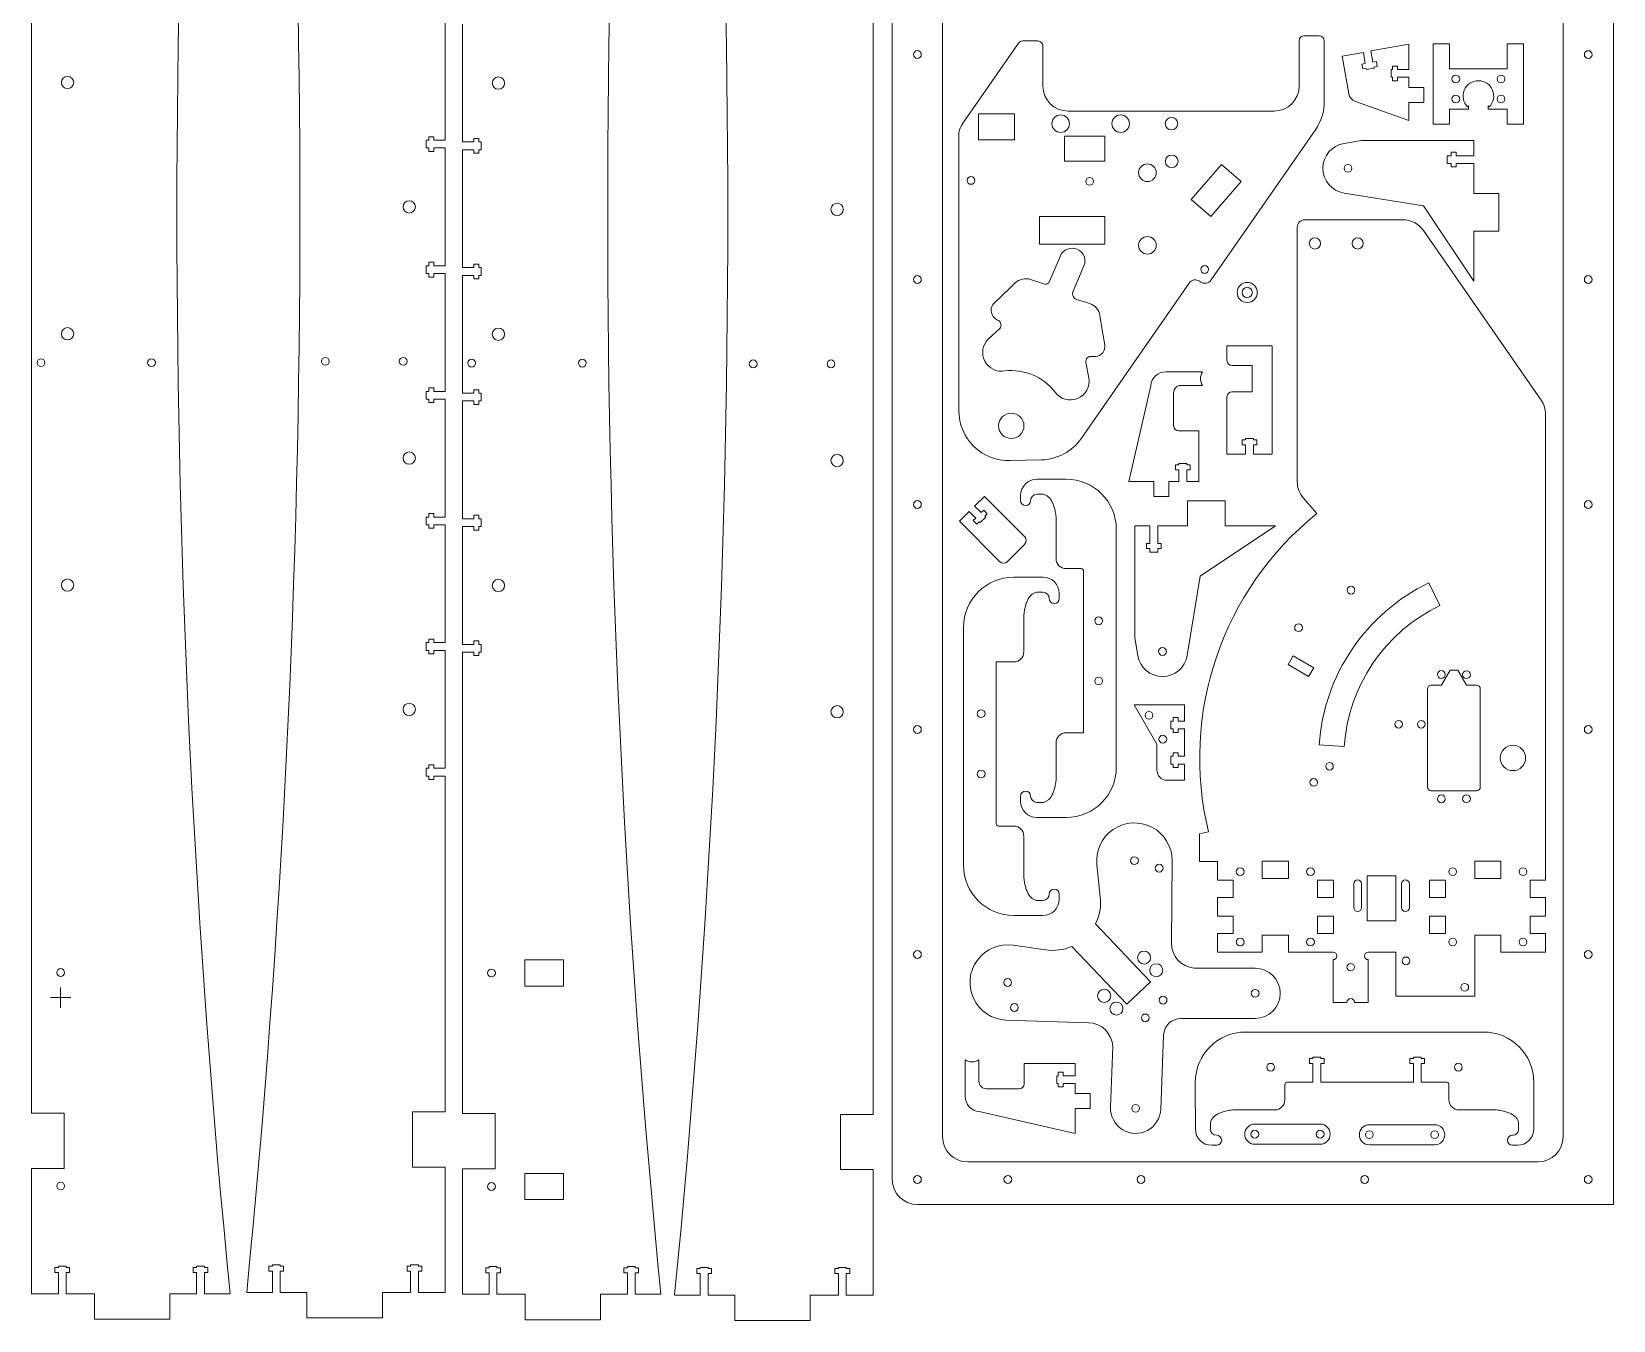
# Model space of a CAD drawing. Header units: millimetres. Extents: x 12 to 1019, y 81 to 995.
# Drawn here: x 12 to 641, y 107 to 620 of the extents above; entities that cross this region are included whole.
import ezdxf

# ---------------------------------------------------------------- set-up
doc = ezdxf.new("R2010")
doc.units = ezdxf.units.MM

# ---------------------------------------------------------------- blocks, each defined once
blk = doc.blocks.new('SW_CENTERMARKSYMBOL_0')
at = {"color": 0, "linetype": 'Continuous', "lineweight": 0}
for p, q in [((-2.5, 0), (-4.05, 0)), ((0, 0), (-2.5, 0)), ((0, 2.5), (0, 4.05)), ((0, 0), (0, 2.5)), ((0, 0), (0, -2.5)), ((0, 0), (2.5, 0)), ((2.5, 0), (4.05, 0)), ((0, -2.5), (0, -4.05))]:
    blk.add_line(p, q, dxfattribs=at)

msp = doc.modelspace()

# ---------------------------------------------------------------- linework, layer by layer
at = {"color": 7, "linetype": 'Continuous', "lineweight": 15}
for p, q in [((346.63, 189.37), (346.63, 977.27)), ((641.3, 153.45), (641.3, 979.45)), ((354.3, 969.45), (354.3, 163.45)), ((374.3, 952.45), (374.3, 180.45)), ((621.3, 180.45), (621.3, 952.45)), ((11.74, 189.83), (11.74, 943.73)), ((176.33, 577.15), (176.33, 624.05)), ((183.2, 576.44), (183.2, 623.34)), ((524.25, 618.73), (518.25, 618.73)), ((404.59, 615.78), (382.17, 583.47)), ((412.25, 616.64), (406.23, 616.64)), ((414.25, 598.73), (414.25, 614.64)), ((516.25, 616.73), (516.25, 598.73)), ((526.25, 592.72), (526.25, 616.73)), ((541.79, 612.09), (533.37, 610.6)), ((542.56, 607.7), (541.79, 612.09)), ((559.87, 615.32), (544.83, 612.67)), ((544.83, 612.67), (545.62, 608.24)), ((559.87, 605.26), (559.87, 615.32)), ((569.58, 583.52), (569.58, 615.52)), ((569.58, 615.52), (576.13, 615.52)), ((576.13, 615.52), (576.13, 605.52)), ((599.03, 615.52), (599.03, 605.52)), ((599.03, 615.52), (605.58, 615.52)), ((605.58, 615.52), (605.58, 583.52)), ((533.37, 610.6), (536.01, 595.64)), ((541.21, 607.46), (542.56, 607.7)), ((541.56, 605.49), (541.21, 607.46)), ((542.91, 605.73), (541.56, 605.49)), ((543, 605.24), (542.91, 605.73)), ((546.05, 605.78), (543, 605.24)), ((545.62, 608.24), (546.97, 608.48)), ((547.32, 606.51), (545.96, 606.27)), ((545.96, 606.27), (546.05, 605.78)), ((546.97, 608.48), (547.32, 606.51)), ((552.87, 605.26), (553.37, 605.26)), ((552.87, 602.16), (552.87, 605.26)), ((553.37, 606.63), (555.37, 606.63)), ((553.37, 605.26), (553.37, 606.63)), ((555.37, 606.63), (555.37, 605.26)), ((555.37, 605.26), (559.87, 605.26)), ((576.13, 605.52), (599.03, 605.52)), ((553.37, 602.16), (552.87, 602.16)), ((553.37, 600.78), (553.37, 602.16)), ((555.37, 600.78), (553.37, 600.78)), ((555.37, 602.16), (555.37, 600.78)), ((559.87, 602.16), (555.37, 602.16)), ((559.87, 598.16), (559.87, 602.16)), ((565.87, 598.16), (559.87, 598.16)), ((565.87, 592.16), (565.87, 598.16)), ((538.61, 592.57), (559.87, 585.01)), ((559.87, 592.16), (565.87, 592.16)), ((559.87, 585.01), (559.87, 592.16)), ((402.95, 587.67), (388.55, 587.67)), ((388.55, 587.67), (388.55, 577.27)), ((402.95, 577.27), (402.95, 587.67)), ((506.25, 588.73), (424.25, 588.73)), ((583.69, 589.52), (576.13, 589.52)), ((576.13, 583.52), (576.13, 589.52)), ((583.29, 590.39), (583.69, 590.79)), ((583.69, 590.79), (583.69, 589.52)), ((591.47, 590.79), (591.88, 590.4)), ((591.47, 589.52), (591.47, 590.79)), ((599.03, 589.52), (591.47, 589.52)), ((599.03, 583.52), (599.03, 589.52)), ((522.68, 581.32), (481.18, 521.49)), ((576.13, 583.52), (569.58, 583.52)), ((605.58, 583.52), (599.03, 583.52)), ((168.83, 577.15), (169.83, 577.15)), ((168.83, 574.05), (168.83, 577.15)), ((169.83, 574.05), (168.83, 574.05)), ((169.83, 578.52), (171.83, 578.52)), ((169.83, 577.15), (169.83, 578.52)), ((169.83, 572.67), (169.83, 574.05)), ((171.83, 578.52), (171.83, 577.15)), ((171.83, 577.15), (176.33, 577.15)), ((171.83, 574.05), (171.83, 572.67)), ((176.33, 574.05), (171.83, 574.05)), ((176.33, 527.15), (176.33, 574.05)), ((187.7, 576.44), (183.2, 576.44)), ((183.2, 526.44), (183.2, 573.34)), ((183.2, 573.34), (187.7, 573.34)), ((189.7, 577.82), (187.7, 577.82)), ((187.7, 577.82), (187.7, 576.44)), ((187.7, 573.34), (187.7, 571.97)), ((189.7, 576.44), (189.7, 577.82)), ((190.7, 576.44), (189.7, 576.44)), ((189.7, 571.97), (189.7, 573.34)), ((189.7, 573.34), (190.7, 573.34)), ((190.7, 573.34), (190.7, 576.44)), ((380.75, 578.91), (380.75, 469.57)), ((388.55, 577.27), (402.95, 577.27)), ((438.85, 578.73), (422.85, 578.73)), ((422.85, 578.73), (422.85, 568.73)), ((438.85, 568.73), (438.85, 578.73)), ((541.06, 576.96), (534.1, 575.83)), ((585.7, 576.96), (541.06, 576.96)), ((585.7, 570.96), (585.7, 576.96)), ((171.83, 572.67), (169.83, 572.67)), ((187.7, 571.97), (189.7, 571.97)), ((422.85, 568.73), (438.85, 568.73)), ((485.31, 567.46), (473.23, 553.59)), ((493.16, 560.64), (485.31, 567.46)), ((575.2, 570.96), (576.72, 570.96)), ((575.2, 567.86), (575.2, 570.96)), ((576.72, 567.86), (575.2, 567.86)), ((576.72, 572.34), (578.72, 572.34)), ((576.72, 570.96), (576.72, 572.34)), ((576.72, 566.49), (576.72, 567.86)), ((578.72, 572.34), (578.72, 570.96)), ((578.72, 570.96), (585.7, 570.96)), ((578.72, 567.86), (578.72, 566.49)), ((585.7, 567.86), (578.72, 567.86)), ((585.7, 555.96), (585.7, 567.86)), ((481.08, 546.76), (493.16, 560.64)), ((578.72, 566.49), (576.72, 566.49)), ((534.1, 556.09), (565.7, 550.96)), ((595.7, 555.96), (585.7, 555.96)), ((595.7, 540.96), (595.7, 555.96)), ((473.23, 553.59), (481.08, 546.76)), ((565.7, 550.96), (585.7, 520.96)), ((438.85, 546.73), (412.85, 546.73)), ((412.85, 546.73), (412.85, 535.73)), ((438.85, 535.73), (438.85, 546.73)), ((515.48, 441.2), (515.48, 542.46)), ((557.51, 545.46), (518.48, 545.46)), ((412.85, 535.73), (438.85, 535.73)), ((565.73, 541.17), (612.56, 473.68)), ((585.7, 540.96), (595.7, 540.96)), ((585.7, 520.96), (585.7, 540.96)), ((421.2, 531.09), (416.63, 520.39)), ((168.83, 527.15), (169.83, 527.15)), ((168.83, 524.05), (168.83, 527.15)), ((169.83, 524.05), (168.83, 524.05)), ((169.83, 528.52), (171.83, 528.52)), ((169.83, 527.15), (169.83, 528.52)), ((169.83, 522.67), (169.83, 524.05)), ((171.83, 522.67), (169.83, 522.67)), ((171.83, 528.52), (171.83, 527.15)), ((171.83, 527.15), (176.33, 527.15)), ((171.83, 524.05), (171.83, 522.67)), ((176.33, 524.05), (171.83, 524.05)), ((176.33, 477.15), (176.33, 524.05)), ((187.7, 526.44), (183.2, 526.44)), ((183.2, 476.44), (183.2, 523.34)), ((183.2, 523.34), (187.7, 523.34)), ((189.7, 527.82), (187.7, 527.82)), ((187.7, 527.82), (187.7, 526.44)), ((187.7, 523.34), (187.7, 521.97)), ((189.7, 526.44), (189.7, 527.82)), ((190.7, 526.44), (189.7, 526.44)), ((189.7, 521.97), (189.7, 523.34)), ((189.7, 523.34), (190.7, 523.34)), ((190.7, 523.34), (190.7, 526.44)), ((426.01, 516.38), (430.58, 527.08)), ((187.7, 521.97), (189.7, 521.97)), ((401.23, 518.35), (394.88, 512.32)), ((403.25, 520.31), (401.23, 518.35)), ((414.59, 519.92), (409.3, 521.69)), ((416.63, 520.39), (416.58, 520.34)), ((416.58, 520.34), (416.59, 520.35)), ((426.22, 515.31), (426.01, 516.38)), ((429.57, 458.49), (472.42, 520.26)), ((476.59, 521.02), (477.01, 520.73)), ((432.89, 512.08), (427.57, 513.78)), ((395.01, 506.4), (395.07, 506.35)), ((438.01, 500.85), (436.95, 507.39)), ((397.06, 502.23), (392.46, 497.95)), ((438.89, 495.67), (438.01, 500.85)), ((487.5, 495.31), (487.5, 489.41)), ((505.5, 495.31), (487.5, 495.31)), ((505.5, 452.21), (505.5, 495.31)), ((432.54, 482.56), (431.36, 488.71)), ((435.12, 491.03), (435.2, 491.03)), ((477.77, 484.95), (463.17, 484.95)), ((489.5, 487.41), (497.5, 487.41)), ((497.5, 487.41), (497.5, 477.01)), ((169.83, 478.52), (171.83, 478.52)), ((169.83, 477.15), (169.83, 478.52)), ((171.83, 478.52), (171.83, 477.15)), ((457.19, 479.42), (448.48, 441.25)), ((469.28, 479.55), (477.77, 479.55)), ((168.83, 477.15), (169.83, 477.15)), ((168.83, 474.05), (168.83, 477.15)), ((169.83, 474.05), (168.83, 474.05)), ((169.83, 472.67), (169.83, 474.05)), ((171.83, 472.67), (169.83, 472.67)), ((171.83, 477.15), (176.33, 477.15)), ((171.83, 474.05), (171.83, 472.67)), ((176.33, 474.05), (171.83, 474.05)), ((176.33, 427.15), (176.33, 474.05)), ((187.7, 476.44), (183.2, 476.44)), ((183.2, 426.44), (183.2, 473.34)), ((183.2, 473.34), (187.7, 473.34)), ((189.7, 477.82), (187.7, 477.82)), ((187.7, 477.82), (187.7, 476.44)), ((187.7, 473.34), (187.7, 471.97)), ((189.7, 476.44), (189.7, 477.82)), ((190.7, 476.44), (189.7, 476.44)), ((189.7, 471.97), (189.7, 473.34)), ((189.7, 473.34), (190.7, 473.34)), ((190.7, 473.34), (190.7, 476.44)), ((466.28, 463.45), (466.28, 476.55)), ((487.5, 475.01), (487.5, 452.21)), ((497.5, 477.01), (489.5, 477.01)), ((187.7, 471.97), (189.7, 471.97)), ((614.34, 282.6), (614.34, 467.98)), ((476.37, 461.45), (468.28, 461.45)), ((476.37, 441.25), (476.37, 461.45)), ((494.95, 457.91), (493.57, 457.91)), ((493.57, 457.91), (493.57, 455.91)), ((493.57, 455.91), (494.95, 455.91)), ((498.05, 458.41), (494.95, 458.41)), ((494.95, 458.41), (494.95, 457.91)), ((494.95, 455.91), (494.95, 452.21)), ((498.05, 457.91), (498.05, 458.41)), ((499.42, 457.91), (498.05, 457.91)), ((498.05, 452.21), (498.05, 455.91)), ((498.05, 455.91), (499.42, 455.91)), ((499.42, 455.91), (499.42, 457.91)), ((413.65, 449.9), (401.26, 449.58)), ((467, 447.95), (468.37, 447.95)), ((467, 445.95), (467, 447.95)), ((468.37, 448.45), (471.47, 448.45)), ((468.37, 447.95), (468.37, 448.45)), ((471.47, 448.45), (471.47, 447.95)), ((471.47, 447.95), (472.85, 447.95)), ((472.85, 447.95), (472.85, 445.95)), ((487.5, 452.21), (494.95, 452.21)), ((498.05, 452.21), (505.5, 452.21)), ((411.87, 442.21), (416.67, 442.21)), ((423.47, 442.21), (416.67, 442.21)), ((448.48, 441.25), (458.37, 441.25)), ((458.37, 441.25), (458.37, 435.25)), ((464.37, 441.25), (468.37, 441.25)), ((464.37, 435.25), (464.37, 441.25)), ((468.37, 445.95), (467, 445.95)), ((468.37, 441.25), (468.37, 445.95)), ((471.47, 445.95), (471.47, 441.25)), ((472.85, 445.95), (471.47, 445.95)), ((471.47, 441.25), (476.37, 441.25)), ((390.94, 435.36), (387.08, 431.5)), ((407.06, 419.23), (390.94, 435.36)), ((405.37, 433.71), (405.37, 435.71)), ((411.87, 436.21), (414.48, 436.21)), ((458.37, 435.25), (464.37, 435.25)), ((517.94, 434.64), (523.29, 428.49)), ((169.83, 428.52), (171.83, 428.52)), ((169.83, 427.15), (169.83, 428.52)), ((171.83, 428.52), (171.83, 427.15)), ((384.89, 429.31), (381.04, 425.46)), ((384.89, 429.31), (387.51, 426.69)), ((389.7, 428.89), (387.08, 431.5)), ((390.67, 429.86), (389.7, 428.89)), ((392.09, 428.44), (390.67, 429.86)), ((391.11, 427.47), (392.09, 428.44)), ((471.85, 433.63), (471.85, 423.63)), ((486.85, 433.63), (471.85, 433.63)), ((486.85, 423.63), (486.85, 433.63)), ((168.83, 427.15), (169.83, 427.15)), ((168.83, 424.05), (168.83, 427.15)), ((169.83, 424.05), (168.83, 424.05)), ((169.83, 422.67), (169.83, 424.05)), ((171.83, 422.67), (169.83, 422.67)), ((171.83, 427.15), (176.33, 427.15)), ((171.83, 424.05), (171.83, 422.67)), ((176.33, 424.05), (171.83, 424.05)), ((176.33, 377.15), (176.33, 424.05)), ((187.7, 426.44), (183.2, 426.44)), ((183.2, 376.44), (183.2, 423.34)), ((183.2, 423.34), (187.7, 423.34)), ((189.7, 427.82), (187.7, 427.82)), ((187.7, 427.82), (187.7, 426.44)), ((187.7, 423.34), (187.7, 421.97)), ((187.7, 421.97), (189.7, 421.97)), ((189.7, 426.44), (189.7, 427.82)), ((190.7, 426.44), (189.7, 426.44)), ((189.7, 421.97), (189.7, 423.34)), ((189.7, 423.34), (190.7, 423.34)), ((190.7, 423.34), (190.7, 426.44)), ((381.04, 425.46), (397.16, 409.33)), ((387.51, 426.69), (386.54, 425.72)), ((386.54, 425.72), (387.95, 424.31)), ((387.95, 424.31), (388.92, 425.28)), ((388.92, 425.28), (389.28, 424.93)), ((389.28, 424.93), (391.47, 427.12)), ((391.47, 427.12), (391.11, 427.47)), ((419.47, 427.28), (419.47, 410.6)), ((443.47, 422.21), (443.47, 327.52)), ((450.85, 423.63), (450.85, 378.99)), ((456.85, 423.63), (450.85, 423.63)), ((456.85, 416.65), (456.85, 423.63)), ((459.95, 423.63), (459.95, 416.65)), ((471.85, 423.63), (459.95, 423.63)), ((476.85, 403.63), (506.85, 423.63)), ((506.85, 423.63), (486.85, 423.63)), ((399.99, 409.33), (407.06, 416.4)), ((455.48, 416.65), (456.85, 416.65)), ((455.48, 414.65), (455.48, 416.65)), ((459.95, 416.65), (461.33, 416.65)), ((461.33, 416.65), (461.33, 414.65)), ((456.85, 414.65), (455.48, 414.65)), ((456.85, 413.13), (456.85, 414.65)), ((459.95, 413.13), (456.85, 413.13)), ((459.95, 414.65), (459.95, 413.13)), ((461.33, 414.65), (459.95, 414.65)), ((414.26, 403.21), (402.66, 403.21)), ((429.47, 406.6), (423.47, 406.6)), ((430.47, 341.27), (430.47, 405.6)), ((471.73, 372.03), (476.85, 403.63)), ((414.26, 397.21), (411.65, 397.21)), ((420.76, 394.71), (420.76, 396.71)), ((572.21, 391.91), (567.88, 400.93)), ((406.66, 388.29), (406.66, 373.46)), ((169.83, 378.52), (171.83, 378.52)), ((169.83, 377.15), (169.83, 378.52)), ((171.83, 378.52), (171.83, 377.15)), ((189.7, 377.82), (187.7, 377.82)), ((187.7, 377.82), (187.7, 376.44)), ((189.7, 376.44), (189.7, 377.82)), ((382.66, 288.52), (382.66, 383.21)), ((450.85, 378.99), (451.98, 372.03)), ((168.83, 377.15), (169.83, 377.15)), ((168.83, 374.05), (168.83, 377.15)), ((169.83, 374.05), (168.83, 374.05)), ((169.83, 372.67), (169.83, 374.05)), ((171.83, 372.67), (169.83, 372.67)), ((171.83, 377.15), (176.33, 377.15)), ((171.83, 374.05), (171.83, 372.67)), ((176.33, 374.05), (171.83, 374.05)), ((176.33, 327.15), (176.33, 374.05)), ((187.7, 376.44), (183.2, 376.44)), ((183.2, 189.65), (183.2, 373.34)), ((183.2, 373.34), (187.7, 373.34)), ((187.7, 373.34), (187.7, 371.97)), ((187.7, 371.97), (189.7, 371.97)), ((190.7, 376.44), (189.7, 376.44)), ((189.7, 371.97), (189.7, 373.34)), ((189.7, 373.34), (190.7, 373.34)), ((190.7, 373.34), (190.7, 376.44)), ((513.82, 371.88), (511.8, 368.42)), ((522.03, 367.1), (513.82, 371.88)), ((395.66, 369.46), (402.66, 369.46)), ((395.66, 369.46), (395.66, 305.13)), ((511.8, 368.42), (520.01, 363.64)), ((520.01, 363.64), (522.03, 367.1)), ((576.34, 366.21), (572.84, 360.21)), ((579.34, 366.21), (576.34, 366.21)), ((582.84, 360.21), (579.34, 366.21)), ((572.84, 360.21), (568.84, 360.21)), ((586.84, 360.21), (582.84, 360.21)), ((567.34, 358.71), (567.34, 319.71)), ((588.34, 319.71), (588.34, 358.71)), ((459.61, 336.77), (450.61, 352.36)), ((450.61, 352.36), (470.61, 352.36)), ((468.11, 347.28), (466.11, 347.28)), ((466.11, 347.28), (466.11, 345.91)), ((468.11, 345.91), (468.11, 347.28)), ((470.61, 345.91), (470.61, 352.36)), ((430.47, 341.27), (423.47, 341.27)), ((466.11, 345.91), (465.11, 345.91)), ((465.11, 345.91), (465.11, 342.81)), ((465.11, 342.81), (466.11, 342.81)), ((466.11, 342.81), (466.11, 341.43)), ((466.11, 341.43), (468.11, 341.43)), ((470.61, 345.91), (468.11, 345.91)), ((468.11, 341.43), (468.11, 342.81)), ((468.11, 342.81), (470.61, 342.81)), ((470.61, 331.91), (470.61, 342.81)), ((419.47, 322.44), (419.47, 337.27)), ((459.61, 326.36), (459.61, 336.77)), ((524.2, 336.43), (534.18, 335.76)), ((169.83, 328.52), (171.83, 328.52)), ((169.83, 327.15), (169.83, 328.52)), ((171.83, 328.52), (171.83, 327.15)), ((466.11, 331.91), (465.11, 331.91)), ((465.11, 331.91), (465.11, 328.81)), ((465.11, 328.81), (466.11, 328.81)), ((468.11, 333.28), (466.11, 333.28)), ((466.11, 333.28), (466.11, 331.91)), ((466.11, 328.81), (466.11, 327.43)), ((466.11, 327.43), (468.11, 327.43)), ((468.11, 331.91), (468.11, 333.28)), ((470.61, 331.91), (468.11, 331.91)), ((468.11, 327.43), (468.11, 328.81)), ((468.11, 328.81), (470.61, 328.81)), ((470.61, 322.36), (470.61, 328.81)), ((168.83, 327.15), (169.83, 327.15)), ((168.83, 324.05), (168.83, 327.15)), ((169.83, 324.05), (168.83, 324.05)), ((169.83, 322.67), (169.83, 324.05)), ((171.83, 322.67), (169.83, 322.67)), ((171.83, 327.15), (176.33, 327.15)), ((171.83, 324.05), (171.83, 322.67)), ((176.33, 324.05), (171.83, 324.05)), ((176.33, 190.36), (176.33, 324.05)), ((463.61, 322.36), (470.61, 322.36)), ((405.37, 316.02), (405.37, 314.02)), ((568.84, 318.21), (586.84, 318.21)), ((411.87, 313.52), (414.48, 313.52)), ((396.66, 304.13), (402.66, 304.13)), ((411.87, 307.52), (423.47, 307.52)), ((406.66, 283.44), (406.66, 300.13)), ((476.64, 301.09), (480.17, 301.8)), ((476.64, 290.03), (476.64, 301.09)), ((465.41, 257.59), (465.68, 290.48)), ((476.64, 290.03), (483.75, 290.03)), ((483.75, 290.03), (483.75, 282.6)), ((511.95, 290.16), (501.55, 290.16)), ((501.55, 290.16), (501.55, 283.21)), ((511.95, 283.21), (511.95, 290.16)), ((586.14, 290.16), (586.14, 283.21)), ((596.54, 290.16), (586.14, 290.16)), ((596.54, 283.21), (596.54, 290.16)), ((435.76, 288.77), (437.06, 275.87)), ((543.35, 284.36), (554.75, 284.36)), ((543.35, 266.46), (543.35, 284.36)), ((554.75, 284.36), (554.75, 266.46)), ((420.76, 277.02), (420.76, 275.02)), ((489.95, 282.6), (483.75, 282.6)), ((489.95, 275.65), (489.95, 282.6)), ((501.55, 283.21), (511.95, 283.21)), ((529.95, 282.6), (523.55, 282.6)), ((523.55, 282.6), (523.55, 275.65)), ((529.95, 275.65), (529.95, 282.6)), ((538, 271.66), (538, 281.16)), ((541.1, 281.16), (541.1, 271.66)), ((557, 271.66), (557, 281.16)), ((560.1, 281.16), (560.1, 271.66)), ((568.14, 282.6), (568.14, 275.65)), ((574.54, 282.6), (568.14, 282.6)), ((574.54, 275.65), (574.54, 282.6)), ((586.14, 283.21), (596.54, 283.21)), ((614.34, 282.6), (608.14, 282.6)), ((608.14, 282.6), (608.14, 275.65)), ((414.26, 274.52), (411.65, 274.52)), ((483.75, 275.65), (483.75, 268.28)), ((483.75, 275.65), (489.95, 275.65)), ((523.55, 275.65), (529.95, 275.65)), ((568.14, 275.65), (574.54, 275.65)), ((608.14, 275.65), (614.34, 275.65)), ((614.34, 268.28), (614.34, 275.65)), ((402.66, 268.52), (409.46, 268.52)), ((414.26, 268.52), (409.46, 268.52)), ((457.06, 242.15), (435.17, 265.16)), ((489.95, 268.28), (483.75, 268.28)), ((489.95, 261.33), (489.95, 268.28)), ((529.95, 268.28), (523.55, 268.28)), ((523.55, 268.28), (523.55, 261.33)), ((529.95, 261.33), (529.95, 268.28)), ((554.75, 266.46), (543.35, 266.46)), ((568.14, 268.28), (568.14, 261.33)), ((574.54, 268.28), (568.14, 268.28)), ((574.54, 261.33), (574.54, 268.28)), ((614.34, 268.28), (608.14, 268.28)), ((608.14, 268.28), (608.14, 261.33)), ((483.75, 261.33), (483.75, 253.96)), ((483.75, 261.33), (489.95, 261.33)), ((511.95, 260.71), (501.55, 260.71)), ((501.55, 260.71), (501.55, 253.96)), ((511.95, 253.96), (511.95, 260.71)), ((523.55, 261.33), (529.95, 261.33)), ((568.14, 261.33), (574.54, 261.33)), ((596.54, 260.71), (586.14, 260.71)), ((586.14, 260.71), (586.14, 236.46)), ((596.54, 253.96), (596.54, 260.71)), ((608.14, 261.33), (614.34, 261.33)), ((614.34, 253.96), (614.34, 261.33)), ((415.26, 254.9), (402.42, 256.69)), ((425.71, 256.23), (447.64, 233.19)), ((501.55, 253.96), (483.75, 253.96)), ((529.76, 253.96), (511.95, 253.96)), ((554.75, 253.96), (543.76, 253.96)), ((554.75, 253.96), (554.75, 236.46)), ((614.34, 253.96), (596.54, 253.96)), ((208, 250.85), (223.4, 250.85)), ((208, 240.45), (208, 250.85)), ((223.4, 250.85), (223.4, 240.45)), ((498.72, 247.55), (474.51, 247.55)), ((529.76, 250.96), (529.76, 233.96)), ((543.76, 233.96), (543.76, 250.96)), ((223.4, 240.45), (208, 240.45)), ((447.64, 233.19), (457.06, 242.15)), ((529.76, 233.96), (535.26, 233.96)), ((538.26, 233.96), (543.76, 233.96)), ((554.75, 236.46), (586.14, 236.46)), ((399.55, 226.87), (432.42, 225.86)), ((469.22, 227.55), (498.72, 227.55)), ((461.15, 191.41), (462.29, 220.89)), ((494.91, 222.15), (589.61, 222.15)), ((442.1, 216.38), (441.16, 192.19)), ((383.35, 211.06), (383.35, 196.46)), ((388.75, 202.57), (388.75, 211.06)), ((406.85, 209.66), (406.85, 201.57)), ((427.05, 209.66), (406.85, 209.66)), ((427.05, 204.76), (427.05, 209.66)), ((520.34, 211.65), (521.71, 211.65)), ((520.34, 209.65), (520.34, 211.65)), ((521.71, 209.65), (520.34, 209.65)), ((521.71, 212.15), (524.81, 212.15)), ((521.71, 211.65), (521.71, 212.15)), ((521.71, 202.15), (521.71, 209.65)), ((524.81, 212.15), (524.81, 211.65)), ((524.81, 211.65), (526.19, 211.65)), ((524.81, 209.65), (524.81, 202.15)), ((526.19, 209.65), (524.81, 209.65)), ((526.19, 211.65), (526.19, 209.65)), ((560.34, 211.65), (561.71, 211.65)), ((560.34, 209.65), (560.34, 211.65)), ((561.71, 209.65), (560.34, 209.65)), ((561.71, 212.15), (564.81, 212.15)), ((561.71, 211.65), (561.71, 212.15)), ((561.71, 202.15), (561.71, 209.65)), ((564.81, 212.15), (564.81, 211.65)), ((564.81, 211.65), (566.19, 211.65)), ((564.81, 209.65), (564.81, 202.15)), ((566.19, 209.65), (564.81, 209.65)), ((566.19, 211.65), (566.19, 209.65)), ((419.85, 204.76), (420.35, 204.76)), ((419.85, 201.66), (419.85, 204.76)), ((420.35, 201.66), (419.85, 201.66)), ((420.35, 206.14), (422.35, 206.14)), ((420.35, 204.76), (420.35, 206.14)), ((420.35, 200.29), (420.35, 201.66)), ((422.35, 206.14), (422.35, 204.76)), ((422.35, 204.76), (427.05, 204.76)), ((422.35, 201.66), (422.35, 200.29)), ((427.05, 201.66), (422.35, 201.66)), ((427.05, 197.66), (427.05, 201.66)), ((474.91, 195.15), (474.91, 202.15)), ((521.71, 202.15), (511.53, 202.15)), ((561.71, 202.15), (524.81, 202.15)), ((575, 202.15), (564.81, 202.15)), ((609.61, 183.55), (609.61, 202.15)), ((404.85, 199.57), (391.75, 199.57)), ((422.35, 200.29), (420.35, 200.29)), ((433.05, 197.66), (427.05, 197.66)), ((433.05, 191.66), (433.05, 197.66)), ((510.53, 201.15), (510.53, 195.15)), ((575.86, 201.15), (575.86, 195.15)), ((24.74, 189.83), (11.74, 189.83)), ((24.74, 167.83), (24.74, 189.83)), ((163.33, 190.36), (176.33, 190.36)), ((163.33, 168.36), (163.33, 190.36)), ((196.2, 189.65), (183.2, 189.65)), ((196.2, 167.65), (196.2, 189.65)), ((333.63, 189.37), (346.63, 189.37)), ((333.63, 167.37), (333.63, 189.37)), ((388.88, 190.48), (427.05, 181.77)), ((427.05, 191.66), (433.05, 191.66)), ((427.05, 181.77), (427.05, 191.66)), ((474.91, 195.15), (474.92, 188.35)), ((489.84, 191.15), (506.53, 191.15)), ((594.69, 191.15), (579.86, 191.15)), ((474.92, 183.55), (474.92, 188.35)), ((480.92, 183.55), (480.92, 186.16)), ((498.58, 185.49), (524.6, 185.49)), ((544.19, 185.26), (570.21, 185.26)), ((603.61, 183.55), (603.61, 186.16)), ((483.42, 177.05), (481.42, 177.05)), ((494.59, 181.48), (494.59, 181.5)), ((524.6, 177.49), (498.58, 177.49)), ((528.59, 181.5), (528.59, 181.48)), ((540.2, 181.25), (540.2, 181.27)), ((570.21, 177.26), (544.19, 177.26)), ((574.2, 181.27), (574.2, 181.25)), ((601.11, 177.05), (603.11, 177.05)), ((384.3, 170.45), (611.3, 170.45)), ((11.74, 117.93), (11.74, 167.83)), ((11.74, 167.83), (24.74, 167.83)), ((176.33, 168.36), (163.33, 168.36)), ((176.33, 118.46), (176.33, 168.36)), ((183.2, 117.75), (183.2, 167.65)), ((183.2, 167.65), (196.2, 167.65)), ((208, 165.85), (223.4, 165.85)), ((208, 155.45), (208, 165.85)), ((223.4, 165.85), (223.4, 155.45)), ((346.63, 167.37), (333.63, 167.37)), ((346.63, 117.47), (346.63, 167.37)), ((223.4, 155.45), (208, 155.45)), ((364.3, 153.45), (641.3, 153.45)), ((21.02, 128.43), (22.4, 128.43)), ((21.02, 126.43), (21.02, 128.43)), ((22.4, 126.43), (21.02, 126.43)), ((22.4, 128.93), (25.5, 128.93)), ((22.4, 128.43), (22.4, 128.93)), ((22.4, 117.93), (22.4, 126.43)), ((25.5, 128.93), (25.5, 128.43)), ((25.5, 128.43), (26.87, 128.43)), ((25.5, 126.43), (25.5, 117.93)), ((26.87, 126.43), (25.5, 126.43)), ((26.87, 128.43), (26.87, 126.43)), ((76.02, 128.43), (77.4, 128.43)), ((76.02, 126.43), (76.02, 128.43)), ((77.4, 126.43), (76.02, 126.43)), ((77.4, 128.93), (80.5, 128.93)), ((77.4, 128.43), (77.4, 128.93)), ((77.4, 117.93), (77.4, 126.43)), ((80.5, 128.93), (80.5, 128.43)), ((80.5, 128.43), (81.87, 128.43)), ((80.5, 126.43), (80.5, 117.93)), ((81.87, 126.43), (80.5, 126.43)), ((81.87, 128.43), (81.87, 126.43)), ((107.57, 128.96), (106.19, 128.96)), ((106.19, 128.96), (106.19, 126.96)), ((106.19, 126.96), (107.57, 126.96)), ((110.67, 129.46), (107.57, 129.46)), ((107.57, 129.46), (107.57, 128.96)), ((107.57, 126.96), (107.57, 118.46)), ((110.67, 128.96), (110.67, 129.46)), ((112.04, 128.96), (110.67, 128.96)), ((110.67, 118.46), (110.67, 126.96)), ((110.67, 126.96), (112.04, 126.96)), ((112.04, 126.96), (112.04, 128.96)), ((162.57, 128.96), (161.19, 128.96)), ((161.19, 128.96), (161.19, 126.96)), ((161.19, 126.96), (162.57, 126.96)), ((165.67, 129.46), (162.57, 129.46)), ((162.57, 129.46), (162.57, 128.96)), ((162.57, 126.96), (162.57, 118.46)), ((165.67, 128.96), (165.67, 129.46)), ((167.04, 128.96), (165.67, 128.96)), ((165.67, 118.46), (165.67, 126.96)), ((165.67, 126.96), (167.04, 126.96)), ((167.04, 126.96), (167.04, 128.96)), ((192.49, 128.25), (193.86, 128.25)), ((192.49, 126.25), (192.49, 128.25)), ((193.86, 126.25), (192.49, 126.25)), ((193.86, 128.75), (196.96, 128.75)), ((193.86, 128.25), (193.86, 128.75)), ((193.86, 117.75), (193.86, 126.25)), ((196.96, 128.75), (196.96, 128.25)), ((196.96, 128.25), (198.34, 128.25)), ((196.96, 126.25), (196.96, 117.75)), ((198.34, 126.25), (196.96, 126.25)), ((198.34, 128.25), (198.34, 126.25)), ((247.49, 128.25), (248.86, 128.25)), ((247.49, 126.25), (247.49, 128.25)), ((248.86, 126.25), (247.49, 126.25)), ((248.86, 128.75), (251.96, 128.75)), ((248.86, 128.25), (248.86, 128.75)), ((248.86, 117.75), (248.86, 126.25)), ((251.96, 128.75), (251.96, 128.25)), ((251.96, 128.25), (253.34, 128.25)), ((251.96, 126.25), (251.96, 117.75)), ((253.34, 126.25), (251.96, 126.25)), ((253.34, 128.25), (253.34, 126.25)), ((277.87, 127.97), (276.49, 127.97)), ((276.49, 127.97), (276.49, 125.97)), ((276.49, 125.97), (277.87, 125.97)), ((280.97, 128.47), (277.87, 128.47)), ((277.87, 128.47), (277.87, 127.97)), ((277.87, 125.97), (277.87, 117.47)), ((280.97, 127.97), (280.97, 128.47)), ((282.34, 127.97), (280.97, 127.97)), ((280.97, 117.47), (280.97, 125.97)), ((280.97, 125.97), (282.34, 125.97)), ((282.34, 125.97), (282.34, 127.97)), ((332.87, 127.97), (331.49, 127.97)), ((331.49, 127.97), (331.49, 125.97)), ((331.49, 125.97), (332.87, 125.97)), ((335.97, 128.47), (332.87, 128.47)), ((332.87, 128.47), (332.87, 127.97)), ((332.87, 125.97), (332.87, 117.47)), ((335.97, 127.97), (335.97, 128.47)), ((337.34, 127.97), (335.97, 127.97)), ((335.97, 117.47), (335.97, 125.97)), ((335.97, 125.97), (337.34, 125.97)), ((337.34, 125.97), (337.34, 127.97)), ((11.74, 117.93), (22.4, 117.93)), ((25.5, 117.93), (36.74, 117.93)), ((36.74, 117.93), (36.74, 107.83)), ((66.74, 117.93), (77.4, 117.93)), ((66.74, 107.83), (66.74, 117.93)), ((80.5, 117.93), (90.73, 117.93)), ((107.57, 118.46), (97.34, 118.46)), ((121.33, 118.46), (110.67, 118.46)), ((121.33, 108.36), (121.33, 118.46)), ((162.57, 118.46), (151.33, 118.46)), ((151.33, 118.46), (151.33, 108.36)), ((176.33, 118.46), (165.67, 118.46)), ((183.2, 117.75), (193.86, 117.75)), ((196.96, 117.75), (208.2, 117.75)), ((208.2, 117.75), (208.2, 107.65)), ((238.2, 117.75), (248.86, 117.75)), ((238.2, 107.65), (238.2, 117.75)), ((251.96, 117.75), (262.19, 117.75)), ((277.87, 117.47), (267.64, 117.47)), ((291.63, 117.47), (280.97, 117.47)), ((291.63, 107.37), (291.63, 117.47)), ((332.87, 117.47), (321.63, 117.47)), ((321.63, 117.47), (321.63, 107.37)), ((346.63, 117.47), (335.97, 117.47)), ((66.74, 107.83), (36.74, 107.83)), ((121.33, 108.36), (151.33, 108.36)), ((238.2, 107.65), (208.2, 107.65)), ((291.63, 107.37), (321.63, 107.37))]:
    msp.add_line(p, q, dxfattribs=at)
for centre, radius in [((364.3, 611.23), 1.55), ((631.3, 611.22), 1.55), ((26.05, 600.07), 2.45), ((197.51, 599.89), 2.45), ((578.58, 601.52), 1.55), ((596.58, 601.52), 1.55), ((578.58, 593.52), 1.55), ((596.58, 593.52), 1.55), ((421.31, 583.73), 3.5), ((445.21, 583.73), 3.5), ((465.44, 583.73), 2.5), ((455.85, 564.18), 3.5), ((465.52, 568.73), 2.5), ((535.7, 565.96), 1.55), ((385.62, 561.12), 1.55), ((432.85, 560.73), 1.55), ((162.02, 550.59), 2.45), ((332.32, 549.61), 2.45), ((455.85, 535.28), 3.5), ((522.53, 536.06), 2.25), ((539.53, 536.06), 2.25), ((364.3, 521.67), 1.55), ((478.62, 525.69), 1.55), ((631.3, 521.67), 1.55), ((495.58, 516.52), 4), ((495.58, 516.52), 2.05), ((26.05, 500.07), 2.45), ((197.51, 499.89), 2.45), ((15.44, 488.57), 1.55), ((59.44, 488.57), 1.55), ((128.63, 489.09), 1.55), ((159.63, 489.09), 1.55), ((186.9, 488.39), 1.55), ((230.9, 488.39), 1.55), ((298.93, 488.11), 1.55), ((329.93, 488.11), 1.55), ((401.66, 463.42), 5.05), ((162.02, 450.59), 2.45), ((332.32, 449.61), 2.45), ((364.3, 432.12), 1.55), ((631.3, 432.11), 1.55), ((26.05, 400.07), 2.45), ((197.51, 399.89), 2.45), ((536.86, 398.04), 1.55), ((436.47, 385.84), 1.55), ((516.01, 383.1), 1.55), ((461.85, 373.63), 1.55), ((572.84, 364.47), 1.55), ((582.84, 364.38), 1.55), ((436.47, 361.88), 1.55), ((162.02, 350.59), 2.45), ((332.32, 349.61), 2.45), ((389.66, 348.85), 1.55), ((456.46, 348.23), 1.55), ((364.3, 342.56), 1.55), ((461.96, 338.7), 1.55), ((555.84, 344.64), 1.5), ((564.84, 344.64), 1.5), ((631.3, 342.56), 1.55), ((601.34, 331.23), 5.05), ((528.34, 327.93), 1.5), ((389.66, 324.88), 1.55), ((522.03, 321.51), 1.5), ((572.84, 314.95), 1.55), ((582.84, 315.03), 1.55), ((450.68, 290.38), 1.55), ((460.52, 287.36), 1.55), ((492.76, 285.96), 1.55), ((520.76, 285.96), 1.55), ((577.34, 285.96), 1.55), ((605.34, 285.96), 1.55), ((492.76, 257.96), 1.55), ((520.76, 257.96), 1.55), ((577.34, 257.96), 1.55), ((605.34, 257.96), 1.55), ((364.3, 253.01), 1.55), ((454.5, 251.79), 2.6), ((558.75, 250.46), 1.55), ((631.3, 253), 1.55), ((23.29, 245.83), 1.55), ((194.75, 245.65), 1.55), ((459.35, 246.74), 2.6), ((536.76, 247.96), 1.5), ((400.23, 241.85), 1.55), ((582.15, 239.96), 1.55), ((402.87, 231.9), 1.55), ((438.64, 236.54), 2.6), ((443.5, 231.49), 2.6), ((462.08, 234.84), 1.55), ((498.72, 237.55), 1.55), ((455, 227.77), 1.55), ((504.9, 208.13), 1.55), ((579.61, 208.15), 1.55), ((451.16, 191.8), 1.55), ((498.59, 181.49), 1.55), ((524.59, 181.49), 1.55), ((544.2, 181.26), 1.55), ((570.2, 181.26), 1.55), ((364.3, 163.45), 1.55), ((400.3, 163.45), 1.55), ((453.3, 163.45), 1.55), ((542.3, 163.45), 1.55), ((631.3, 163.45), 1.55), ((23.29, 160.83), 1.55), ((194.75, 160.65), 1.55)]:
    msp.add_circle(centre, radius, dxfattribs=at)
for centre, radius, start, end in [((4449.54, 548.07), 4379.98, 174.37036, 185.63579), ((-4261.47, 548.59), 4379.98, 354.36421, 5.62964), ((4621, 547.89), 4379.98, 174.37036, 185.63579), ((-4091.17, 547.61), 4379.98, 354.36421, 5.62964), ((518.25, 616.73), 2, 90, 180), ((524.25, 616.73), 2, 0, 90), ((406.23, 614.64), 2, 90, 145.25308), ((412.25, 614.64), 2, 0, 90), ((424.25, 598.73), 10, 180, 270), ((506.25, 598.73), 10, 270, 0), ((587.58, 594.72), 6.1, 314.80418, 225.27959), ((506.25, 592.72), 20, 325.25308, 0), ((539.95, 596.34), 4, 190, 250.4245), ((388.75, 578.91), 8, 145.25308, 180), ((535.7, 565.96), 10, 99.21899, 260.78101), ((518.48, 542.46), 3, 90, 180), ((557.51, 535.46), 10, 34.75959, 90), ((425.89, 529.08), 5.1, 336.87052, 156.87052), ((407.41, 516.02), 5.97, 71.57396, 134.0678), ((415.23, 521.82), 2, 251.57396, 312.86474), ((474.88, 518.55), 3, 55.25308, 145.25308), ((478.71, 523.2), 3, 235.25308, 325.25308), ((397.63, 509.42), 4, 133.46954, 229.10758), ((428.18, 515.68), 2, 190.92867, 252.21945), ((431.07, 506.39), 5.97, 9.72562, 72.21945), ((400.31, 512.39), 8, 229.10758, 241.84448), ((395.59, 503.58), 2, 317.54701, 61.84448), ((397.78, 492.67), 7.5, 135.20553, 279.94792), ((433.32, 489.09), 2, 82.57227, 190.92867), ((434.61, 499.01), 8, 262.57227, 273.67238), ((434.95, 495.02), 4, 273.67238, 9.31041), ((401.66, 463.42), 22.01, 38.01394, 96.72711), ((463.17, 478.95), 6, 90, 175.50135), ((481.98, 482.25), 5, 147.31636, 212.68364), ((489.5, 489.41), 2, 180, 270), ((425.16, 481.26), 7.5, 214.79313, 9.99592), ((469.28, 476.55), 3, 90, 180), ((489.5, 475.01), 2, 90, 180), ((604.34, 467.98), 10, 0, 34.75959), ((400.75, 469.57), 20, 180, 271.46744), ((468.28, 463.45), 2, 180, 270), ((413.14, 469.89), 20, 271.46744, 325.25308), ((411.87, 435.71), 6.5, 90, 180), ((423.47, 422.21), 20, 0, 90), ((525.48, 441.2), 10, 180, 221.04653), ((411.87, 433.71), 2.5, 90, 180), ((407.37, 433.71), 2, 180, 0), ((601.34, 331.23), 124.7, 128.74857, 193.65164), ((405.65, 417.82), 2, 315, 45), ((398.57, 410.75), 2, 225, 315), ((423.47, 410.6), 4, 180, 270), ((402.66, 383.21), 20, 90, 180), ((414.26, 396.71), 6.5, 0, 90), ((429.47, 405.6), 1, 0, 90), ((414.26, 394.71), 2.5, 0, 90), ((601.34, 331.23), 77.31, 115.64382, 176.14382), ((418.76, 394.71), 2, 180, 0), ((601.34, 331.23), 67.31, 115.64382, 176.14382), ((402.66, 373.46), 4, 270, 0), ((461.85, 373.63), 10, 189.21899, 350.78101), ((568.84, 358.71), 1.5, 90, 180), ((586.84, 358.71), 1.5, 0, 90), ((423.47, 337.27), 4, 90, 180), ((423.47, 327.52), 20, 270, 0), ((463.61, 326.36), 4, 180, 270), ((407.37, 316.02), 2, 360, 180), ((411.87, 316.02), 2.5, 180, 270), ((568.84, 319.71), 1.5, 180, 270), ((586.84, 319.71), 1.5, 270, 0), ((411.87, 314.02), 6.5, 180, 270), ((396.66, 305.13), 1, 180, 270), ((402.66, 300.13), 4, 0, 90), ((450.68, 290.38), 15, 0.38464, 186.15502), ((402.66, 288.52), 20, 180, 270), ((414.26, 277.02), 2.5, 270, 360), ((418.76, 277.02), 2, 360, 180), ((539.55, 281.16), 1.55, 0, 180), ((558.55, 281.16), 1.55, 0, 180), ((414.26, 275.02), 6.5, 270, 0), ((418.67, 273.6), 18.54, 332.92679, 7.04093), ((539.55, 271.66), 1.55, 180, 0), ((558.55, 271.66), 1.55, 180, 0), ((400.23, 241.85), 15, 81.62255, 267.39293), ((418.24, 273.19), 18.54, 260.73665, 293.77653), ((475.41, 257.51), 10, 179.54188, 264.81244), ((529.76, 252.46), 1.5, 270, 90), ((543.76, 252.46), 1.5, 90, 270), ((498.72, 237.55), 10, 270, 90), ((536.76, 233.96), 1.5, 0, 180), ((469.09, 220.75), 6.8, 88.88879, 178.88879), ((432.11, 215.86), 10, 2.96513, 88.2357), ((494.91, 202.15), 20, 90.00001, 180), ((589.61, 202.15), 20, 0, 90), ((386.05, 215.27), 5, 237.31636, 302.68364), ((391.75, 202.57), 3, 180, 270), ((404.85, 201.57), 2, 270, 0), ((511.53, 201.15), 1, 90, 180), ((574.93, 201.22), 0.932, 355.66287, 85.66287), ((389.35, 196.46), 6, 180, 265.50135), ((451.16, 191.8), 10, 177.77757, 357.77757), ((506.53, 195.15), 4, 270, 0), ((579.86, 195.15), 4, 180, 270), ((481.42, 183.55), 6.5, 180, 270), ((483.42, 183.55), 2.5, 180, 270), ((498.58, 181.5), 3.99, 90, 180), ((524.6, 181.5), 3.99, 0, 90), ((544.19, 181.27), 3.99, 90, 180), ((570.21, 181.27), 3.99, 0, 90), ((601.11, 183.55), 2.5, 269.99999, 0), ((603.11, 183.55), 6.5, 270, 0), ((384.3, 180.45), 10, 180, 270), ((483.42, 179.05), 2, 270, 90), ((498.58, 181.48), 3.99, 180, 270), ((524.6, 181.48), 3.99, 270, 0), ((544.19, 181.25), 3.99, 180, 270), ((570.21, 181.25), 3.99, 270, 0), ((601.11, 179.05), 2, 90.00001, 270.00001), ((611.3, 180.45), 10, 270, 0), ((364.3, 163.45), 10, 180, 270)]:
    msp.add_arc(centre, radius, start, end, dxfattribs=at)
for points, knots in [([(419.47, 427.28), (419.38, 427.97), (419.22, 429.26), (418.79, 431.06), (418.24, 432.6), (417.55, 433.91), (416.69, 434.97), (415.67, 435.78), (414.88, 436.07), (414.48, 436.21)], [0, 0, 0, 0, 0.190761, 0.360269, 0.51031, 0.643434, 0.76874, 0.885239, 1, 1, 1, 1]), ([(406.66, 388.29), (406.75, 388.97), (406.91, 390.26), (407.34, 392.06), (407.89, 393.6), (408.58, 394.92), (409.44, 395.97), (410.47, 396.79), (411.26, 397.07), (411.65, 397.21)], [0, 0, 0, 0, 0.190761, 0.360269, 0.51031, 0.643434, 0.76874, 0.885239, 1, 1, 1, 1]), ([(419.47, 322.44), (419.38, 321.75), (419.22, 320.46), (418.79, 318.66), (418.24, 317.12), (417.55, 315.81), (416.69, 314.75), (415.67, 313.94), (414.88, 313.66), (414.48, 313.52)], [0, 0, 0, 0, 0.190761, 0.360269, 0.51031, 0.643434, 0.76874, 0.885239, 1, 1, 1, 1]), ([(406.66, 283.44), (406.75, 282.76), (406.91, 281.47), (407.34, 279.67), (407.89, 278.13), (408.58, 276.81), (409.44, 275.76), (410.47, 274.94), (411.26, 274.66), (411.65, 274.52)], [0, 0, 0, 0, 0.190761, 0.360269, 0.51031, 0.643434, 0.76874, 0.885239, 1, 1, 1, 1]), ([(489.84, 191.15), (489.42, 191.1), (488.6, 191), (487.18, 190.74), (485.68, 190.36), (484.16, 189.76), (482.91, 189.02), (481.93, 188.12), (481.26, 187.15), (481.02, 186.46), (480.92, 186.16)], [0, 0, 0, 0, 0.118169, 0.228335, 0.397487, 0.546717, 0.679053, 0.79881, 0.911748, 1, 1, 1, 1]), ([(594.69, 191.15), (595.11, 191.1), (595.93, 191), (597.34, 190.74), (598.85, 190.36), (600.37, 189.76), (601.62, 189.02), (602.6, 188.12), (603.27, 187.15), (603.51, 186.46), (603.61, 186.16)], [0, 0, 0, 0, 0.118169, 0.228335, 0.397487, 0.546717, 0.679053, 0.79881, 0.911748, 1, 1, 1, 1])]:
    msp.add_open_spline(points, degree=3, knots=knots, dxfattribs=at)

# ---------------------------------------------------------------- block references
at = {"color": 7, "linetype": 'Continuous', "lineweight": 0}
msp.add_blockref('SW_CENTERMARKSYMBOL_0', (23.29, 235.83), dxfattribs=at)

doc.saveas('drawing.dxf')
